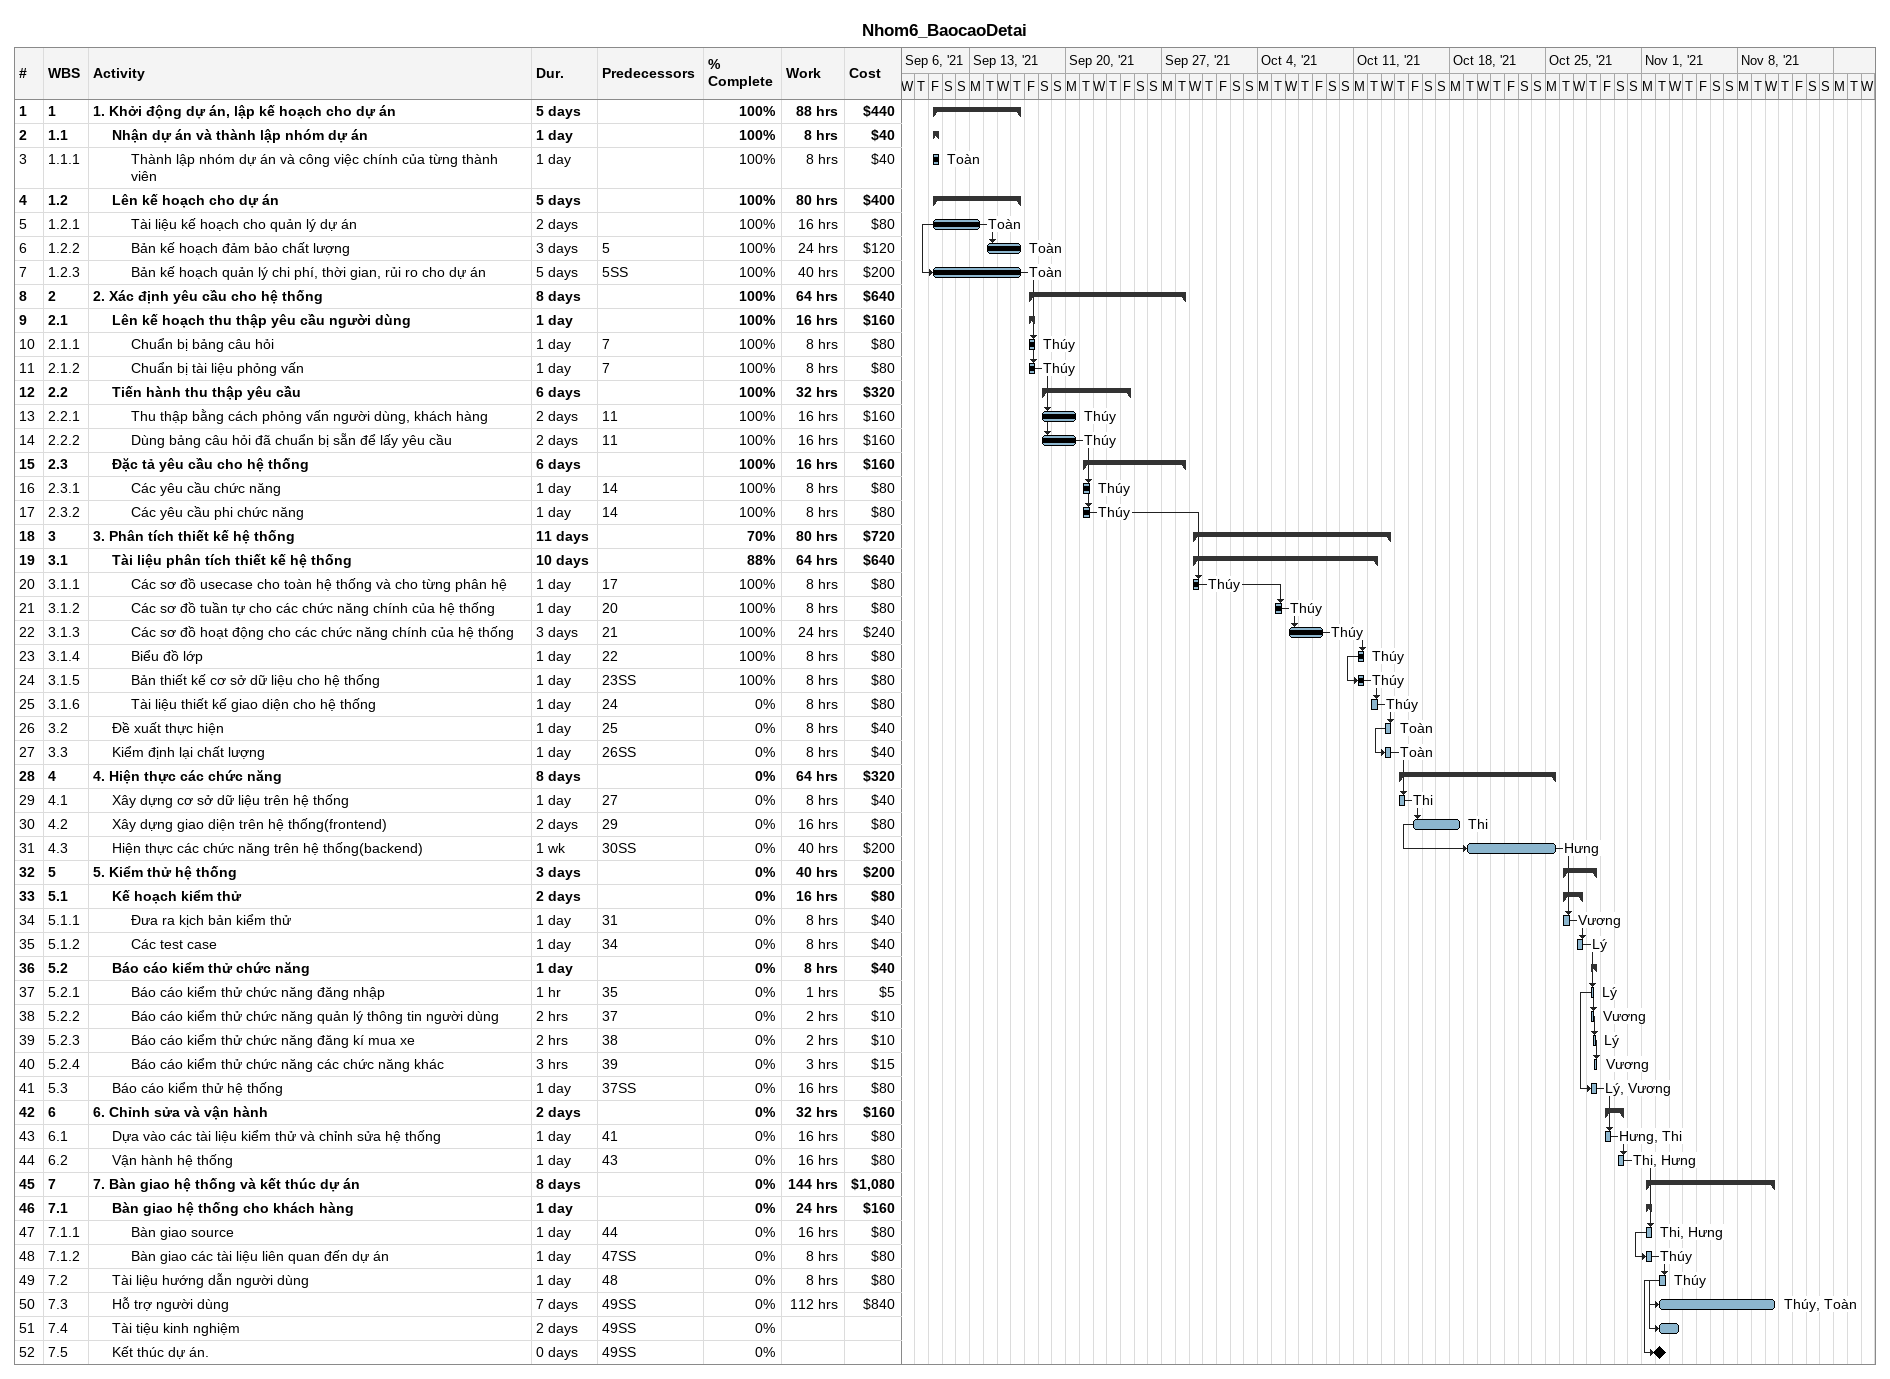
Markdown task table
Nhom6_BaocaoDetai

| ID | WBS | Task | Duration | Start | Finish | Predecessors | Resources | % complete | Work (h) | Cost ($) |
|---|---|---|---|---|---|---|---|---|---|---|
| 1 | 1 | **1. Khởi động dự án, lập kế hoạch cho dự án** | 5d | 2021-09-10 | 2021-09-16 |  |  | 100 | 88 | 440 |
| 2 | 1.1 | **Nhận dự án và thành lập nhóm dự án** | 1d | 2021-09-10 | 2021-09-10 |  |  | 100 | 8 | 40 |
| 3 | 1.1.1 | Thành lập nhóm dự án và công việc chính của từng thành viên | 1d | 2021-09-10 | 2021-09-10 |  | Toàn | 100 | 8 | 40 |
| 4 | 1.2 | **Lên kế hoạch cho dự án** | 5d | 2021-09-10 | 2021-09-16 |  |  | 100 | 80 | 400 |
| 5 | 1.2.1 | Tài liệu kế hoạch cho quản lý dự án | 2d | 2021-09-10 | 2021-09-13 |  | Toàn | 100 | 16 | 80 |
| 6 | 1.2.2 | Bản kế hoạch đảm bảo chất lượng | 3d | 2021-09-14 | 2021-09-16 | 5 | Toàn | 100 | 24 | 120 |
| 7 | 1.2.3 | Bản kế hoạch quản lý chi phí, thời gian, rủi ro cho dự án | 5d | 2021-09-10 | 2021-09-16 | 5SS | Toàn | 100 | 40 | 200 |
| 8 | 2 | **2. Xác định yêu cầu cho hệ thống** | 8d | 2021-09-17 | 2021-09-28 |  |  | 100 | 64 | 640 |
| 9 | 2.1 | **Lên kế hoạch thu thập yêu cầu người dùng** | 1d | 2021-09-17 | 2021-09-17 |  |  | 100 | 16 | 160 |
| 10 | 2.1.1 | Chuẩn bị bảng câu hỏi | 1d | 2021-09-17 | 2021-09-17 | 7 | Thúy | 100 | 8 | 80 |
| 11 | 2.1.2 | Chuẩn bị tài liệu phỏng vấn | 1d | 2021-09-17 | 2021-09-17 | 7 | Thúy | 100 | 8 | 80 |
| 12 | 2.2 | **Tiến hành thu thập yêu cầu** | 6d | 2021-09-18 | 2021-09-24 |  |  | 100 | 32 | 320 |
| 13 | 2.2.1 | Thu thập bằng cách phỏng vấn người dùng, khách hàng | 2d | 2021-09-18 | 2021-09-20 | 11 | Thúy | 100 | 16 | 160 |
| 14 | 2.2.2 | Dùng bảng câu hỏi đã chuẩn bị sẵn để lấy yêu cầu | 2d | 2021-09-18 | 2021-09-20 | 11 | Thúy | 100 | 16 | 160 |
| 15 | 2.3 | **Đặc tả yêu cầu cho hệ thống** | 6d | 2021-09-21 | 2021-09-28 |  |  | 100 | 16 | 160 |
| 16 | 2.3.1 | Các yêu cầu chức năng | 1d | 2021-09-21 | 2021-09-21 | 14 | Thúy | 100 | 8 | 80 |
| 17 | 2.3.2 | Các yêu cầu phi chức năng | 1d | 2021-09-21 | 2021-09-21 | 14 | Thúy | 100 | 8 | 80 |
| 18 | 3 | **3. Phân tích thiết kế hệ thống** | 11d | 2021-09-29 | 2021-10-13 |  |  | 70 | 80 | 720 |
| 19 | 3.1 | **Tài liệu phân tích thiết kế hệ thống** | 10d | 2021-09-29 | 2021-10-12 |  |  | 88 | 64 | 640 |
| 20 | 3.1.1 | Các sơ đồ usecase cho toàn hệ thống và cho từng phân hệ | 1d | 2021-09-29 | 2021-09-29 | 17 | Thúy | 100 | 8 | 80 |
| 21 | 3.1.2 | Các sơ đồ tuần tự cho các chức năng chính của hệ thống | 1d | 2021-10-05 | 2021-10-05 | 20 | Thúy | 100 | 8 | 80 |
| 22 | 3.1.3 | Các sơ đồ hoạt động cho các chức năng chính của hệ thống | 3d | 2021-10-06 | 2021-10-08 | 21 | Thúy | 100 | 24 | 240 |
| 23 | 3.1.4 | Biểu đồ lớp | 1d | 2021-10-11 | 2021-10-11 | 22 | Thúy | 100 | 8 | 80 |
| 24 | 3.1.5 | Bản thiết kế cơ sở dữ liệu cho hệ thống | 1d | 2021-10-11 | 2021-10-11 | 23SS | Thúy | 100 | 8 | 80 |
| 25 | 3.1.6 | Tài liệu thiết kế giao diện cho hệ thống | 1d | 2021-10-12 | 2021-10-12 | 24 | Thúy | 0 | 8 | 80 |
| 26 | 3.2 | Đề xuất thực hiện | 1d | 2021-10-13 | 2021-10-13 | 25 | Toàn | 0 | 8 | 40 |
| 27 | 3.3 | Kiểm định lại chất lượng | 1d | 2021-10-13 | 2021-10-13 | 26SS | Toàn | 0 | 8 | 40 |
| 28 | 4 | **4. Hiện thực các chức năng** | 8d | 2021-10-14 | 2021-10-25 |  |  | 0 | 64 | 320 |
| 29 | 4.1 | Xây dựng cơ sở dữ liệu trên hệ thống | 1d | 2021-10-14 | 2021-10-14 | 27 | Thi | 0 | 8 | 40 |
| 30 | 4.2 | Xây dựng giao diện trên hệ thống(frontend) | 2d | 2021-10-15 | 2021-10-18 | 29 | Thi | 0 | 16 | 80 |
| 31 | 4.3 | Hiện thực các chức năng trên hệ thống(backend) | 1w | 2021-10-19 | 2021-10-25 | 30SS | Hưng | 0 | 40 | 200 |
| 32 | 5 | **5. Kiểm thử hệ thống** | 3d | 2021-10-26 | 2021-10-28 |  |  | 0 | 40 | 200 |
| 33 | 5.1 | **Kế hoạch kiểm thử** | 2d | 2021-10-26 | 2021-10-27 |  |  | 0 | 16 | 80 |
| 34 | 5.1.1 | Đưa ra kịch bản kiểm thử | 1d | 2021-10-26 | 2021-10-26 | 31 | Vương | 0 | 8 | 40 |
| 35 | 5.1.2 | Các test case | 1d | 2021-10-27 | 2021-10-27 | 34 | Lý | 0 | 8 | 40 |
| 36 | 5.2 | **Báo cáo kiểm thử chức năng** | 1d | 2021-10-28 | 2021-10-28 |  |  | 0 | 8 | 40 |
| 37 | 5.2.1 | Báo cáo kiểm thử chức năng đăng nhập | 1h | 2021-10-28 | 2021-10-28 | 35 | Lý | 0 | 1 | 5 |
| 38 | 5.2.2 | Báo cáo kiểm thử chức năng quản lý thông tin người dùng | 2h | 2021-10-28 | 2021-10-28 | 37 | Vương | 0 | 2 | 10 |
| 39 | 5.2.3 | Báo cáo kiểm thử chức năng đăng kí mua xe | 2h | 2021-10-28 | 2021-10-28 | 38 | Lý | 0 | 2 | 10 |
| 40 | 5.2.4 | Báo cáo kiểm thử chức năng các chức năng khác | 3h | 2021-10-28 | 2021-10-28 | 39 | Vương | 0 | 3 | 15 |
| 41 | 5.3 | Báo cáo kiểm thử hệ thống | 1d | 2021-10-28 | 2021-10-28 | 37SS | Lý, Vương | 0 | 16 | 80 |
| 42 | 6 | **6. Chỉnh sửa và vận hành** | 2d | 2021-10-29 | 2021-10-30 |  |  | 0 | 32 | 160 |
| 43 | 6.1 | Dựa vào các tài liệu kiểm thử và chỉnh sửa hệ thống | 1d | 2021-10-29 | 2021-10-29 | 41 | Hưng, Thi | 0 | 16 | 80 |
| 44 | 6.2 | Vận hành hệ thống | 1d | 2021-10-30 | 2021-10-30 | 43 | Thi, Hưng | 0 | 16 | 80 |
| 45 | 7 | **7. Bàn giao hệ thống và kết thúc dự án** | 8d | 2021-11-01 | 2021-11-10 |  |  | 0 | 144 | 1080 |
| 46 | 7.1 | **Bàn giao hệ thống cho khách hàng** | 1d | 2021-11-01 | 2021-11-01 |  |  | 0 | 24 | 160 |
| 47 | 7.1.1 | Bàn giao source | 1d | 2021-11-01 | 2021-11-01 | 44 | Thi, Hưng | 0 | 16 | 80 |
| 48 | 7.1.2 | Bàn giao các tài liệu liên quan đến dự án | 1d | 2021-11-01 | 2021-11-01 | 47SS | Thúy | 0 | 8 | 80 |
| 49 | 7.2 | Tài liệu hướng dẫn người dùng | 1d | 2021-11-02 | 2021-11-02 | 48 | Thúy | 0 | 8 | 80 |
| 50 | 7.3 | Hỗ trợ người dùng | 7d | 2021-11-02 | 2021-11-10 | 49SS | Thúy, Toàn | 0 | 112 | 840 |
| 51 | 7.4 | Tài tiệu kinh nghiệm | 2d | 2021-11-02 | 2021-11-03 | 49SS |  | 0 |  |  |
| 52 | 7.5 | Kết thúc dự án. | 0d | 2021-11-02 | 2021-11-02 | 49SS |  | 0 |  |  |
